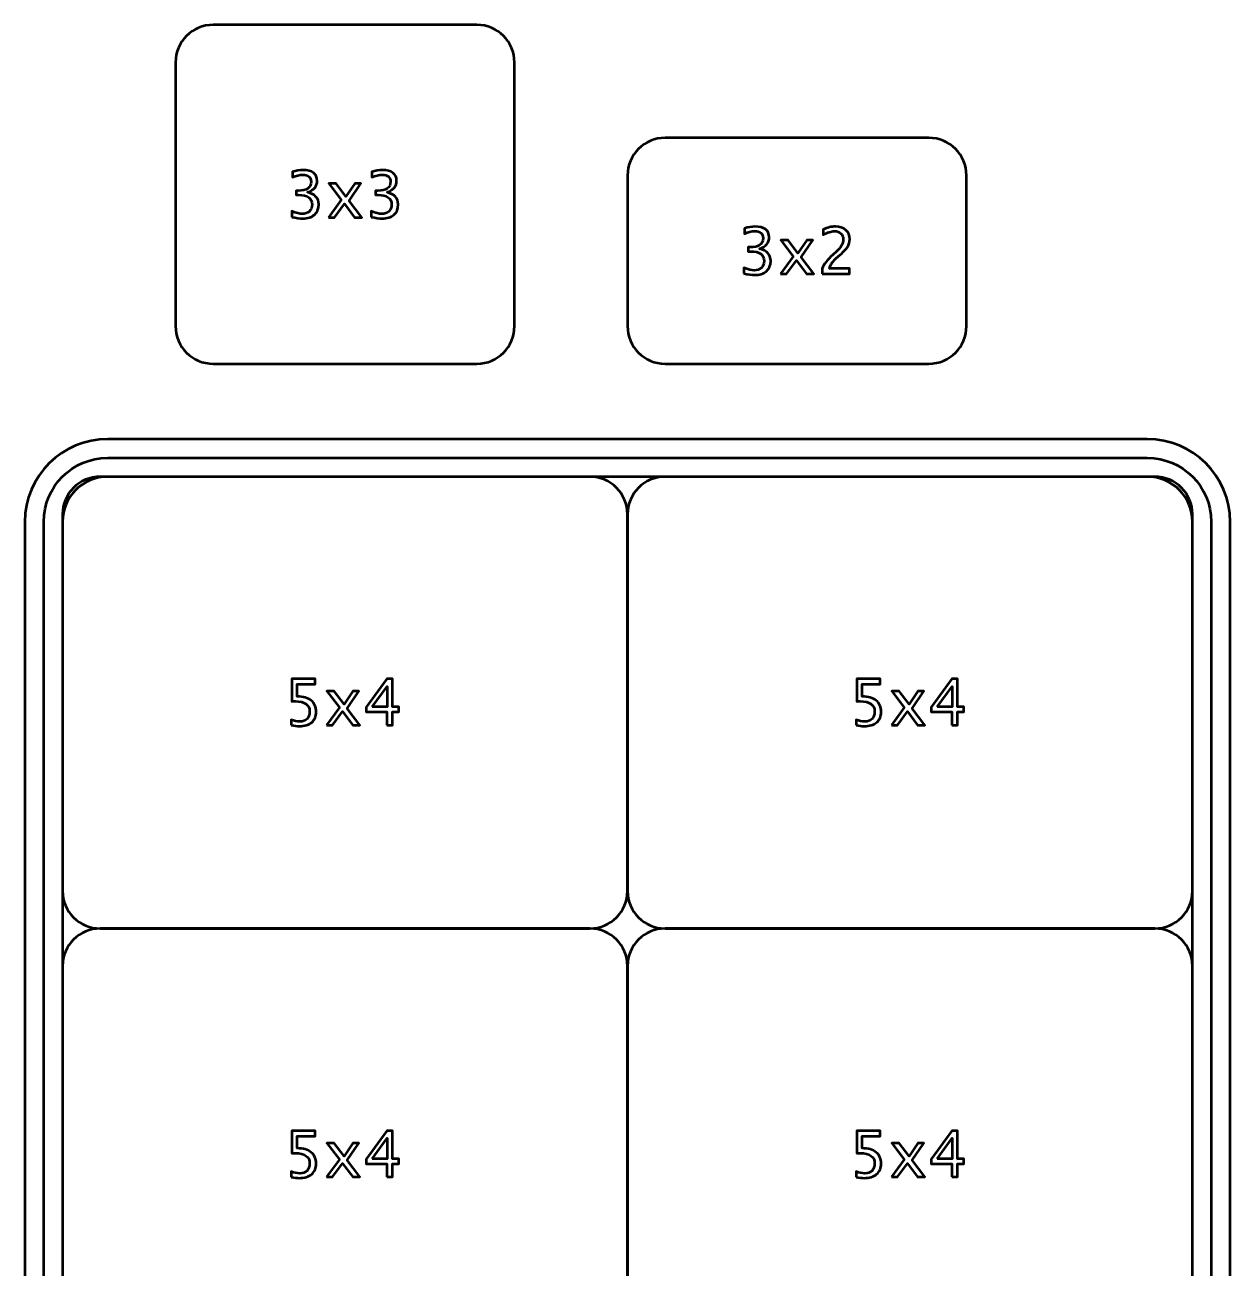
# Model space of a CAD drawing. Header units: centimetres. Extents: x -143 to 63, y -92 to 73.
# Drawn here: x -83 to -67, y -75.01 to -58.5 of the extents above; entities that cross this region are included whole.
import ezdxf

# ---------------------------------------------------------------- set-up
doc = ezdxf.new("R2010")
doc.units = ezdxf.units.CM
doc.header["$MEASUREMENT"] = 0
doc.layers.add('Layer 1', color=7, linetype='Continuous')

msp = doc.modelspace()

# ---------------------------------------------------------------- linework, layer by layer
at = {"layer": 'Layer 1', "color": 1, "lineweight": 53}
for points, knots in [([(-81, -62.5), (-81, -62.5), (-81, -59), (-81, -59), (-81, -59), (-81, -58.72386), (-80.77614, -58.5), (-80.5, -58.5), (-80.5, -58.5), (-80.5, -58.5), (-77, -58.5), (-77, -58.5), (-77, -58.5), (-76.72386, -58.5), (-76.5, -58.72386), (-76.5, -59), (-76.5, -59), (-76.5, -59), (-76.5, -62.5), (-76.5, -62.5), (-76.5, -62.5), (-76.5, -62.77614), (-76.72386, -63), (-77, -63), (-77, -63), (-77, -63), (-80.5, -63), (-80.5, -63), (-80.5, -63), (-80.77614, -63), (-81, -62.77614), (-81, -62.5)], [0, 0, 0, 0, 0.11111111, 0.11111111, 0.11111111, 0.11111111, 0.22222222, 0.22222222, 0.22222222, 0.22222222, 0.33333333, 0.33333333, 0.33333333, 0.33333333, 0.44444444, 0.44444444, 0.44444444, 0.44444444, 0.55555556, 0.55555556, 0.55555556, 0.55555556, 0.66666667, 0.66666667, 0.66666667, 0.66666667, 0.77777778, 0.77777778, 0.77777778, 0.77777778, 1, 1, 1, 1]), ([(-79.45556, -61.05184), (-79.45556, -61.05184), (-79.45556, -60.97564), (-79.45556, -60.97564), (-79.45556, -60.97564), (-79.39742, -60.99878), (-79.35184, -61.01035), (-79.3184, -61.01035), (-79.3184, -61.01035), (-79.27903, -61.01035), (-79.24728, -60.99906), (-79.22287, -60.97634), (-79.22287, -60.97634), (-79.19845, -60.95362), (-79.18632, -60.92399), (-79.18632, -60.88758), (-79.18632, -60.88758), (-79.18632, -60.80122), (-79.24643, -60.75804), (-79.36666, -60.75804), (-79.36666, -60.75804), (-79.36666, -60.75804), (-79.39883, -60.75804), (-79.39883, -60.75804), (-79.39883, -60.75804), (-79.39883, -60.75804), (-79.39883, -60.70343), (-79.39883, -60.70343), (-79.39883, -60.70343), (-79.39883, -60.70343), (-79.37033, -60.70301), (-79.37033, -60.70301), (-79.37033, -60.70301), (-79.2573, -60.70301), (-79.20071, -60.66322), (-79.20071, -60.58349), (-79.20071, -60.58349), (-79.20071, -60.52097), (-79.23825, -60.48965), (-79.31318, -60.48965), (-79.31318, -60.48965), (-79.35339, -60.48965), (-79.39799, -60.50122), (-79.44709, -60.52436), (-79.44709, -60.52436), (-79.44709, -60.52436), (-79.44709, -60.45324), (-79.44709, -60.45324), (-79.44709, -60.45324), (-79.39897, -60.43687), (-79.35255, -60.42869), (-79.30796, -60.42869), (-79.30796, -60.42869), (-79.24728, -60.42869), (-79.20057, -60.44082), (-79.16812, -60.46509), (-79.16812, -60.46509), (-79.13566, -60.48922), (-79.11943, -60.52436), (-79.11943, -60.57036), (-79.11943, -60.57036), (-79.11943, -60.64219), (-79.16191, -60.69341), (-79.247, -60.72389), (-79.247, -60.72389), (-79.14836, -60.74689), (-79.09911, -60.80094), (-79.09911, -60.88631), (-79.09911, -60.88631), (-79.09911, -60.94389), (-79.11816, -60.98918), (-79.15612, -61.02206), (-79.15612, -61.02206), (-79.19408, -61.05494), (-79.24629, -61.07131), (-79.31261, -61.07131), (-79.31261, -61.07131), (-79.35043, -61.07131), (-79.39799, -61.06482), (-79.45556, -61.05184)], [0, 0, 0, 0, 0.04761905, 0.04761905, 0.04761905, 0.04761905, 0.0952381, 0.0952381, 0.0952381, 0.0952381, 0.14285714, 0.14285714, 0.14285714, 0.14285714, 0.19047619, 0.19047619, 0.19047619, 0.19047619, 0.23809524, 0.23809524, 0.23809524, 0.23809524, 0.28571429, 0.28571429, 0.28571429, 0.28571429, 0.33333333, 0.33333333, 0.33333333, 0.33333333, 0.38095238, 0.38095238, 0.38095238, 0.38095238, 0.42857143, 0.42857143, 0.42857143, 0.42857143, 0.47619048, 0.47619048, 0.47619048, 0.47619048, 0.52380952, 0.52380952, 0.52380952, 0.52380952, 0.57142857, 0.57142857, 0.57142857, 0.57142857, 0.61904762, 0.61904762, 0.61904762, 0.61904762, 0.66666667, 0.66666667, 0.66666667, 0.66666667, 0.71428571, 0.71428571, 0.71428571, 0.71428571, 0.76190476, 0.76190476, 0.76190476, 0.76190476, 0.80952381, 0.80952381, 0.80952381, 0.80952381, 0.85714286, 0.85714286, 0.85714286, 0.85714286, 0.9047619, 0.9047619, 0.9047619, 0.9047619, 1, 1, 1, 1]), ([(-78.40089, -61.05184), (-78.40089, -61.05184), (-78.40089, -60.97564), (-78.40089, -60.97564), (-78.40089, -60.97564), (-78.34275, -60.99878), (-78.29717, -61.01035), (-78.26373, -61.01035), (-78.26373, -61.01035), (-78.22436, -61.01035), (-78.19261, -60.99906), (-78.1682, -60.97634), (-78.1682, -60.97634), (-78.14378, -60.95362), (-78.13165, -60.92399), (-78.13165, -60.88758), (-78.13165, -60.88758), (-78.13165, -60.80122), (-78.19176, -60.75804), (-78.31199, -60.75804), (-78.31199, -60.75804), (-78.31199, -60.75804), (-78.34416, -60.75804), (-78.34416, -60.75804), (-78.34416, -60.75804), (-78.34416, -60.75804), (-78.34416, -60.70343), (-78.34416, -60.70343), (-78.34416, -60.70343), (-78.34416, -60.70343), (-78.31566, -60.70301), (-78.31566, -60.70301), (-78.31566, -60.70301), (-78.20263, -60.70301), (-78.14604, -60.66322), (-78.14604, -60.58349), (-78.14604, -60.58349), (-78.14604, -60.52097), (-78.18358, -60.48965), (-78.25851, -60.48965), (-78.25851, -60.48965), (-78.29872, -60.48965), (-78.34332, -60.50122), (-78.39242, -60.52436), (-78.39242, -60.52436), (-78.39242, -60.52436), (-78.39242, -60.45324), (-78.39242, -60.45324), (-78.39242, -60.45324), (-78.3443, -60.43687), (-78.29788, -60.42869), (-78.25329, -60.42869), (-78.25329, -60.42869), (-78.19261, -60.42869), (-78.1459, -60.44082), (-78.11345, -60.46509), (-78.11345, -60.46509), (-78.08099, -60.48922), (-78.06476, -60.52436), (-78.06476, -60.57036), (-78.06476, -60.57036), (-78.06476, -60.64219), (-78.10724, -60.69341), (-78.19233, -60.72389), (-78.19233, -60.72389), (-78.09369, -60.74689), (-78.04444, -60.80094), (-78.04444, -60.88631), (-78.04444, -60.88631), (-78.04444, -60.94389), (-78.06349, -60.98918), (-78.10145, -61.02206), (-78.10145, -61.02206), (-78.13941, -61.05494), (-78.19162, -61.07131), (-78.25794, -61.07131), (-78.25794, -61.07131), (-78.29576, -61.07131), (-78.34332, -61.06482), (-78.40089, -61.05184)], [0, 0, 0, 0, 0.04761905, 0.04761905, 0.04761905, 0.04761905, 0.0952381, 0.0952381, 0.0952381, 0.0952381, 0.14285714, 0.14285714, 0.14285714, 0.14285714, 0.19047619, 0.19047619, 0.19047619, 0.19047619, 0.23809524, 0.23809524, 0.23809524, 0.23809524, 0.28571429, 0.28571429, 0.28571429, 0.28571429, 0.33333333, 0.33333333, 0.33333333, 0.33333333, 0.38095238, 0.38095238, 0.38095238, 0.38095238, 0.42857143, 0.42857143, 0.42857143, 0.42857143, 0.47619048, 0.47619048, 0.47619048, 0.47619048, 0.52380952, 0.52380952, 0.52380952, 0.52380952, 0.57142857, 0.57142857, 0.57142857, 0.57142857, 0.61904762, 0.61904762, 0.61904762, 0.61904762, 0.66666667, 0.66666667, 0.66666667, 0.66666667, 0.71428571, 0.71428571, 0.71428571, 0.71428571, 0.76190476, 0.76190476, 0.76190476, 0.76190476, 0.80952381, 0.80952381, 0.80952381, 0.80952381, 0.85714286, 0.85714286, 0.85714286, 0.85714286, 0.9047619, 0.9047619, 0.9047619, 0.9047619, 1, 1, 1, 1]), ([(-78.97013, -61.05607), (-78.97013, -61.05607), (-78.79925, -60.82451), (-78.79925, -60.82451), (-78.79925, -60.82451), (-78.79925, -60.82451), (-78.96505, -60.60733), (-78.96505, -60.60733), (-78.96505, -60.60733), (-78.96505, -60.60733), (-78.86811, -60.60733), (-78.86811, -60.60733), (-78.86811, -60.60733), (-78.86811, -60.60733), (-78.73716, -60.7802), (-78.73716, -60.7802), (-78.73716, -60.7802), (-78.73716, -60.7802), (-78.61862, -60.60733), (-78.61862, -60.60733), (-78.61862, -60.60733), (-78.61862, -60.60733), (-78.53918, -60.60733), (-78.53918, -60.60733), (-78.53918, -60.60733), (-78.53918, -60.60733), (-78.6944, -60.83495), (-78.6944, -60.83495), (-78.6944, -60.83495), (-78.6944, -60.83495), (-78.52563, -61.05607), (-78.52563, -61.05607), (-78.52563, -61.05607), (-78.52563, -61.05607), (-78.62258, -61.05607), (-78.62258, -61.05607), (-78.62258, -61.05607), (-78.62258, -61.05607), (-78.75776, -60.87827), (-78.75776, -60.87827), (-78.75776, -60.87827), (-78.75776, -60.87827), (-78.88857, -61.05607), (-78.88857, -61.05607), (-78.88857, -61.05607), (-78.88857, -61.05607), (-78.97013, -61.05607), (-78.97013, -61.05607)], [0, 0, 0, 0, 0.07692308, 0.07692308, 0.07692308, 0.07692308, 0.15384615, 0.15384615, 0.15384615, 0.15384615, 0.23076923, 0.23076923, 0.23076923, 0.23076923, 0.30769231, 0.30769231, 0.30769231, 0.30769231, 0.38461538, 0.38461538, 0.38461538, 0.38461538, 0.46153846, 0.46153846, 0.46153846, 0.46153846, 0.53846154, 0.53846154, 0.53846154, 0.53846154, 0.61538462, 0.61538462, 0.61538462, 0.61538462, 0.69230769, 0.69230769, 0.69230769, 0.69230769, 0.76923077, 0.76923077, 0.76923077, 0.76923077, 0.84615385, 0.84615385, 0.84615385, 0.84615385, 1, 1, 1, 1])]:
    msp.add_open_spline(points, degree=3, knots=knots, dxfattribs=at)
at = {"layer": 'Layer 1', "color": 30, "lineweight": 53}
for points, knots in [([(-71, -63), (-71, -63), (-74.5, -63), (-74.5, -63), (-74.5, -63), (-74.77614, -63), (-75, -62.77614), (-75, -62.5), (-75, -62.5), (-75, -62.5), (-75, -60.5), (-75, -60.5), (-75, -60.5), (-75, -60.22386), (-74.77614, -60), (-74.5, -60), (-74.5, -60), (-74.5, -60), (-71, -60), (-71, -60), (-71, -60), (-70.72386, -60), (-70.5, -60.22386), (-70.5, -60.5), (-70.5, -60.5), (-70.5, -60.5), (-70.5, -62.5), (-70.5, -62.5), (-70.5, -62.5), (-70.5, -62.77614), (-70.72386, -63), (-71, -63)], [0, 0, 0, 0, 0.11111111, 0.11111111, 0.11111111, 0.11111111, 0.22222222, 0.22222222, 0.22222222, 0.22222222, 0.33333333, 0.33333333, 0.33333333, 0.33333333, 0.44444444, 0.44444444, 0.44444444, 0.44444444, 0.55555556, 0.55555556, 0.55555556, 0.55555556, 0.66666667, 0.66666667, 0.66666667, 0.66666667, 0.77777778, 0.77777778, 0.77777778, 0.77777778, 1, 1, 1, 1]), ([(-73.45556, -61.80184), (-73.45556, -61.80184), (-73.45556, -61.72564), (-73.45556, -61.72564), (-73.45556, -61.72564), (-73.39742, -61.74878), (-73.35184, -61.76035), (-73.3184, -61.76035), (-73.3184, -61.76035), (-73.27903, -61.76035), (-73.24728, -61.74906), (-73.22287, -61.72634), (-73.22287, -61.72634), (-73.19845, -61.70362), (-73.18632, -61.67399), (-73.18632, -61.63758), (-73.18632, -61.63758), (-73.18632, -61.55122), (-73.24643, -61.50804), (-73.36666, -61.50804), (-73.36666, -61.50804), (-73.36666, -61.50804), (-73.39883, -61.50804), (-73.39883, -61.50804), (-73.39883, -61.50804), (-73.39883, -61.50804), (-73.39883, -61.45343), (-73.39883, -61.45343), (-73.39883, -61.45343), (-73.39883, -61.45343), (-73.37033, -61.45301), (-73.37033, -61.45301), (-73.37033, -61.45301), (-73.2573, -61.45301), (-73.20071, -61.41322), (-73.20071, -61.33349), (-73.20071, -61.33349), (-73.20071, -61.27097), (-73.23825, -61.23965), (-73.31318, -61.23965), (-73.31318, -61.23965), (-73.35339, -61.23965), (-73.39799, -61.25122), (-73.44709, -61.27436), (-73.44709, -61.27436), (-73.44709, -61.27436), (-73.44709, -61.20324), (-73.44709, -61.20324), (-73.44709, -61.20324), (-73.39897, -61.18687), (-73.35255, -61.17869), (-73.30796, -61.17869), (-73.30796, -61.17869), (-73.24728, -61.17869), (-73.20057, -61.19082), (-73.16812, -61.21509), (-73.16812, -61.21509), (-73.13566, -61.23922), (-73.11943, -61.27436), (-73.11943, -61.32036), (-73.11943, -61.32036), (-73.11943, -61.39219), (-73.16191, -61.44341), (-73.247, -61.47389), (-73.247, -61.47389), (-73.14836, -61.49689), (-73.09911, -61.55094), (-73.09911, -61.63631), (-73.09911, -61.63631), (-73.09911, -61.69389), (-73.11816, -61.73918), (-73.15612, -61.77206), (-73.15612, -61.77206), (-73.19408, -61.80494), (-73.24629, -61.82131), (-73.31261, -61.82131), (-73.31261, -61.82131), (-73.35043, -61.82131), (-73.39799, -61.81482), (-73.45556, -61.80184)], [0, 0, 0, 0, 0.04761905, 0.04761905, 0.04761905, 0.04761905, 0.0952381, 0.0952381, 0.0952381, 0.0952381, 0.14285714, 0.14285714, 0.14285714, 0.14285714, 0.19047619, 0.19047619, 0.19047619, 0.19047619, 0.23809524, 0.23809524, 0.23809524, 0.23809524, 0.28571429, 0.28571429, 0.28571429, 0.28571429, 0.33333333, 0.33333333, 0.33333333, 0.33333333, 0.38095238, 0.38095238, 0.38095238, 0.38095238, 0.42857143, 0.42857143, 0.42857143, 0.42857143, 0.47619048, 0.47619048, 0.47619048, 0.47619048, 0.52380952, 0.52380952, 0.52380952, 0.52380952, 0.57142857, 0.57142857, 0.57142857, 0.57142857, 0.61904762, 0.61904762, 0.61904762, 0.61904762, 0.66666667, 0.66666667, 0.66666667, 0.66666667, 0.71428571, 0.71428571, 0.71428571, 0.71428571, 0.76190476, 0.76190476, 0.76190476, 0.76190476, 0.80952381, 0.80952381, 0.80952381, 0.80952381, 0.85714286, 0.85714286, 0.85714286, 0.85714286, 0.9047619, 0.9047619, 0.9047619, 0.9047619, 1, 1, 1, 1]), ([(-72.41698, -61.80607), (-72.41698, -61.80607), (-72.41698, -61.73495), (-72.41698, -61.73495), (-72.41698, -61.73495), (-72.39327, -61.67949), (-72.34543, -61.61896), (-72.27332, -61.55362), (-72.27332, -61.55362), (-72.27332, -61.55362), (-72.22676, -61.51185), (-72.22676, -61.51185), (-72.22676, -61.51185), (-72.16679, -61.45738), (-72.13673, -61.40348), (-72.13673, -61.34986), (-72.13673, -61.34986), (-72.13673, -61.31557), (-72.14703, -61.28875), (-72.16749, -61.26914), (-72.16749, -61.26914), (-72.18795, -61.24953), (-72.21632, -61.23965), (-72.2523, -61.23965), (-72.2523, -61.23965), (-72.29435, -61.23965), (-72.34416, -61.25573), (-72.40174, -61.28791), (-72.40174, -61.28791), (-72.40174, -61.28791), (-72.40174, -61.21679), (-72.40174, -61.21679), (-72.40174, -61.21679), (-72.34741, -61.19139), (-72.29336, -61.17869), (-72.23946, -61.17869), (-72.23946, -61.17869), (-72.18217, -61.17869), (-72.13616, -61.19407), (-72.10145, -61.22497), (-72.10145, -61.22497), (-72.06688, -61.25588), (-72.04952, -61.2968), (-72.04952, -61.34788), (-72.04952, -61.34788), (-72.04952, -61.38457), (-72.05827, -61.41717), (-72.07577, -61.44553), (-72.07577, -61.44553), (-72.09341, -61.47403), (-72.126, -61.50847), (-72.17384, -61.54911), (-72.17384, -61.54911), (-72.17384, -61.54911), (-72.20531, -61.57592), (-72.20531, -61.57592), (-72.20531, -61.57592), (-72.27078, -61.63137), (-72.3086, -61.68443), (-72.31876, -61.73495), (-72.31876, -61.73495), (-72.31876, -61.73495), (-72.05206, -61.73495), (-72.05206, -61.73495), (-72.05206, -61.73495), (-72.05206, -61.73495), (-72.05206, -61.80607), (-72.05206, -61.80607), (-72.05206, -61.80607), (-72.05206, -61.80607), (-72.41698, -61.80607), (-72.41698, -61.80607)], [0, 0, 0, 0, 0.05263158, 0.05263158, 0.05263158, 0.05263158, 0.10526316, 0.10526316, 0.10526316, 0.10526316, 0.15789474, 0.15789474, 0.15789474, 0.15789474, 0.21052632, 0.21052632, 0.21052632, 0.21052632, 0.26315789, 0.26315789, 0.26315789, 0.26315789, 0.31578947, 0.31578947, 0.31578947, 0.31578947, 0.36842105, 0.36842105, 0.36842105, 0.36842105, 0.42105263, 0.42105263, 0.42105263, 0.42105263, 0.47368421, 0.47368421, 0.47368421, 0.47368421, 0.52631579, 0.52631579, 0.52631579, 0.52631579, 0.57894737, 0.57894737, 0.57894737, 0.57894737, 0.63157895, 0.63157895, 0.63157895, 0.63157895, 0.68421053, 0.68421053, 0.68421053, 0.68421053, 0.73684211, 0.73684211, 0.73684211, 0.73684211, 0.78947368, 0.78947368, 0.78947368, 0.78947368, 0.84210526, 0.84210526, 0.84210526, 0.84210526, 0.89473684, 0.89473684, 0.89473684, 0.89473684, 1, 1, 1, 1]), ([(-72.97013, -61.80607), (-72.97013, -61.80607), (-72.79925, -61.57451), (-72.79925, -61.57451), (-72.79925, -61.57451), (-72.79925, -61.57451), (-72.96505, -61.35733), (-72.96505, -61.35733), (-72.96505, -61.35733), (-72.96505, -61.35733), (-72.86811, -61.35733), (-72.86811, -61.35733), (-72.86811, -61.35733), (-72.86811, -61.35733), (-72.73716, -61.5302), (-72.73716, -61.5302), (-72.73716, -61.5302), (-72.73716, -61.5302), (-72.61862, -61.35733), (-72.61862, -61.35733), (-72.61862, -61.35733), (-72.61862, -61.35733), (-72.53918, -61.35733), (-72.53918, -61.35733), (-72.53918, -61.35733), (-72.53918, -61.35733), (-72.6944, -61.58495), (-72.6944, -61.58495), (-72.6944, -61.58495), (-72.6944, -61.58495), (-72.52563, -61.80607), (-72.52563, -61.80607), (-72.52563, -61.80607), (-72.52563, -61.80607), (-72.62258, -61.80607), (-72.62258, -61.80607), (-72.62258, -61.80607), (-72.62258, -61.80607), (-72.75776, -61.62827), (-72.75776, -61.62827), (-72.75776, -61.62827), (-72.75776, -61.62827), (-72.88857, -61.80607), (-72.88857, -61.80607), (-72.88857, -61.80607), (-72.88857, -61.80607), (-72.97013, -61.80607), (-72.97013, -61.80607)], [0, 0, 0, 0, 0.07692308, 0.07692308, 0.07692308, 0.07692308, 0.15384615, 0.15384615, 0.15384615, 0.15384615, 0.23076923, 0.23076923, 0.23076923, 0.23076923, 0.30769231, 0.30769231, 0.30769231, 0.30769231, 0.38461538, 0.38461538, 0.38461538, 0.38461538, 0.46153846, 0.46153846, 0.46153846, 0.46153846, 0.53846154, 0.53846154, 0.53846154, 0.53846154, 0.61538462, 0.61538462, 0.61538462, 0.61538462, 0.69230769, 0.69230769, 0.69230769, 0.69230769, 0.76923077, 0.76923077, 0.76923077, 0.76923077, 0.84615385, 0.84615385, 0.84615385, 0.84615385, 1, 1, 1, 1]), ([(-83, -84.9), (-83, -84.9), (-83, -65.1), (-83, -65.1), (-83, -65.1), (-83, -64.49249), (-82.50751, -64), (-81.9, -64), (-81.9, -64), (-81.9, -64), (-68.1, -64), (-68.1, -64), (-68.1, -64), (-67.49249, -64), (-67, -64.49249), (-67, -65.1), (-67, -65.1), (-67, -65.1), (-67, -84.9), (-67, -84.9), (-67, -84.9), (-67, -85.50751), (-67.49249, -86), (-68.1, -86), (-68.1, -86), (-68.1, -86), (-81.9, -86), (-81.9, -86), (-81.9, -86), (-82.50751, -86), (-83, -85.50751), (-83, -84.9)], [0, 0, 0, 0, 0.11111111, 0.11111111, 0.11111111, 0.11111111, 0.22222222, 0.22222222, 0.22222222, 0.22222222, 0.33333333, 0.33333333, 0.33333333, 0.33333333, 0.44444444, 0.44444444, 0.44444444, 0.44444444, 0.55555556, 0.55555556, 0.55555556, 0.55555556, 0.66666667, 0.66666667, 0.66666667, 0.66666667, 0.77777778, 0.77777778, 0.77777778, 0.77777778, 1, 1, 1, 1]), ([(-82.75, -65.1), (-82.75, -65.1), (-82.75, -84.9), (-82.75, -84.9), (-82.75, -84.9), (-82.75, -85.36944), (-82.36944, -85.75), (-81.9, -85.75), (-81.9, -85.75), (-81.9, -85.75), (-68.1, -85.75), (-68.1, -85.75), (-68.1, -85.75), (-67.63056, -85.75), (-67.25, -85.36944), (-67.25, -84.9), (-67.25, -84.9), (-67.25, -84.9), (-67.25, -65.1), (-67.25, -65.1), (-67.25, -65.1), (-67.25, -64.63056), (-67.63056, -64.25), (-68.1, -64.25), (-68.1, -64.25), (-68.1, -64.25), (-81.9, -64.25), (-81.9, -64.25), (-81.9, -64.25), (-82.36944, -64.25), (-82.75, -64.63056), (-82.75, -65.1)], [0, 0, 0, 0, 0.11111111, 0.11111111, 0.11111111, 0.11111111, 0.22222222, 0.22222222, 0.22222222, 0.22222222, 0.33333333, 0.33333333, 0.33333333, 0.33333333, 0.44444444, 0.44444444, 0.44444444, 0.44444444, 0.55555556, 0.55555556, 0.55555556, 0.55555556, 0.66666667, 0.66666667, 0.66666667, 0.66666667, 0.77777778, 0.77777778, 0.77777778, 0.77777778, 1, 1, 1, 1]), ([(-82.5, -84.9), (-82.5, -84.9), (-82.5, -65.1), (-82.5, -65.1), (-82.5, -65.1), (-82.5, -64.76863), (-82.23137, -64.5), (-81.9, -64.5), (-81.9, -64.5), (-81.9, -64.5), (-68.1, -64.5), (-68.1, -64.5), (-68.1, -64.5), (-67.76863, -64.5), (-67.5, -64.76863), (-67.5, -65.1), (-67.5, -65.1), (-67.5, -65.1), (-67.5, -84.9), (-67.5, -84.9), (-67.5, -84.9), (-67.5, -85.23137), (-67.76863, -85.5), (-68.1, -85.5), (-68.1, -85.5), (-68.1, -85.5), (-81.9, -85.5), (-81.9, -85.5), (-81.9, -85.5), (-82.23137, -85.5), (-82.5, -85.23137), (-82.5, -84.9)], [0, 0, 0, 0, 0.11111111, 0.11111111, 0.11111111, 0.11111111, 0.22222222, 0.22222222, 0.22222222, 0.22222222, 0.33333333, 0.33333333, 0.33333333, 0.33333333, 0.44444444, 0.44444444, 0.44444444, 0.44444444, 0.55555556, 0.55555556, 0.55555556, 0.55555556, 0.66666667, 0.66666667, 0.66666667, 0.66666667, 0.77777778, 0.77777778, 0.77777778, 0.77777778, 1, 1, 1, 1])]:
    msp.add_open_spline(points, degree=3, knots=knots, dxfattribs=at)
at = {"layer": 'Layer 1', "color": 231, "lineweight": 53}
for points, knots in [([(-82.5, -70), (-82.5, -70), (-82.5, -65), (-82.5, -65), (-82.5, -65), (-82.5, -64.72386), (-82.27614, -64.5), (-82, -64.5), (-82, -64.5), (-82, -64.5), (-75.5, -64.5), (-75.5, -64.5), (-75.5, -64.5), (-75.22386, -64.5), (-75, -64.72386), (-75, -65), (-75, -65), (-75, -65), (-75, -70), (-75, -70), (-75, -70), (-75, -70.27614), (-75.22386, -70.5), (-75.5, -70.5), (-75.5, -70.5), (-75.5, -70.5), (-82, -70.5), (-82, -70.5), (-82, -70.5), (-82.27614, -70.5), (-82.5, -70.27614), (-82.5, -70)], [0, 0, 0, 0, 0.11111111, 0.11111111, 0.11111111, 0.11111111, 0.22222222, 0.22222222, 0.22222222, 0.22222222, 0.33333333, 0.33333333, 0.33333333, 0.33333333, 0.44444444, 0.44444444, 0.44444444, 0.44444444, 0.55555556, 0.55555556, 0.55555556, 0.55555556, 0.66666667, 0.66666667, 0.66666667, 0.66666667, 0.77777778, 0.77777778, 0.77777778, 0.77777778, 1, 1, 1, 1]), ([(-75, -70), (-75, -70), (-75, -65), (-75, -65), (-75, -65), (-75, -64.72386), (-74.77614, -64.5), (-74.5, -64.5), (-74.5, -64.5), (-74.5, -64.5), (-68, -64.5), (-68, -64.5), (-68, -64.5), (-67.72386, -64.5), (-67.5, -64.72386), (-67.5, -65), (-67.5, -65), (-67.5, -65), (-67.5, -70), (-67.5, -70), (-67.5, -70), (-67.5, -70.27614), (-67.72386, -70.5), (-68, -70.5), (-68, -70.5), (-68, -70.5), (-74.5, -70.5), (-74.5, -70.5), (-74.5, -70.5), (-74.77614, -70.5), (-75, -70.27614), (-75, -70)], [0, 0, 0, 0, 0.11111111, 0.11111111, 0.11111111, 0.11111111, 0.22222222, 0.22222222, 0.22222222, 0.22222222, 0.33333333, 0.33333333, 0.33333333, 0.33333333, 0.44444444, 0.44444444, 0.44444444, 0.44444444, 0.55555556, 0.55555556, 0.55555556, 0.55555556, 0.66666667, 0.66666667, 0.66666667, 0.66666667, 0.77777778, 0.77777778, 0.77777778, 0.77777778, 1, 1, 1, 1]), ([(-79.46445, -67.80099), (-79.46445, -67.80099), (-79.46445, -67.72818), (-79.46445, -67.72818), (-79.46445, -67.72818), (-79.42395, -67.74455), (-79.38556, -67.75273), (-79.34888, -67.75273), (-79.34888, -67.75273), (-79.3088, -67.75273), (-79.27719, -67.74088), (-79.25419, -67.71717), (-79.25419, -67.71717), (-79.23119, -67.69346), (-79.21976, -67.66087), (-79.21976, -67.61938), (-79.21976, -67.61938), (-79.21976, -67.57479), (-79.23599, -67.54064), (-79.26844, -67.51707), (-79.26844, -67.51707), (-79.3009, -67.49351), (-79.34789, -67.4818), (-79.40927, -67.4818), (-79.40927, -67.4818), (-79.42352, -67.4818), (-79.43862, -67.48278), (-79.45429, -67.48476), (-79.45429, -67.48476), (-79.45429, -67.48476), (-79.45429, -67.18631), (-79.45429, -67.18631), (-79.45429, -67.18631), (-79.45429, -67.18631), (-79.1444, -67.18631), (-79.1444, -67.18631), (-79.1444, -67.18631), (-79.1444, -67.18631), (-79.1444, -67.25743), (-79.1444, -67.25743), (-79.1444, -67.25743), (-79.1444, -67.25743), (-79.38317, -67.25743), (-79.38317, -67.25743), (-79.38317, -67.25743), (-79.38317, -67.25743), (-79.38317, -67.41914), (-79.38317, -67.41914), (-79.38317, -67.41914), (-79.30443, -67.41914), (-79.24304, -67.4372), (-79.19887, -67.47333), (-79.19887, -67.47333), (-79.15471, -67.50931), (-79.13255, -67.55927), (-79.13255, -67.62319), (-79.13255, -67.62319), (-79.13255, -67.68274), (-79.15259, -67.72931), (-79.19267, -67.76303), (-79.19267, -67.76303), (-79.23274, -67.79676), (-79.28806, -67.81369), (-79.35861, -67.81369), (-79.35861, -67.81369), (-79.39008, -67.81369), (-79.42536, -67.80946), (-79.46445, -67.80099)], [0, 0, 0, 0, 0.05555556, 0.05555556, 0.05555556, 0.05555556, 0.11111111, 0.11111111, 0.11111111, 0.11111111, 0.16666667, 0.16666667, 0.16666667, 0.16666667, 0.22222222, 0.22222222, 0.22222222, 0.22222222, 0.27777778, 0.27777778, 0.27777778, 0.27777778, 0.33333333, 0.33333333, 0.33333333, 0.33333333, 0.38888889, 0.38888889, 0.38888889, 0.38888889, 0.44444444, 0.44444444, 0.44444444, 0.44444444, 0.5, 0.5, 0.5, 0.5, 0.55555556, 0.55555556, 0.55555556, 0.55555556, 0.61111111, 0.61111111, 0.61111111, 0.61111111, 0.66666667, 0.66666667, 0.66666667, 0.66666667, 0.72222222, 0.72222222, 0.72222222, 0.72222222, 0.77777778, 0.77777778, 0.77777778, 0.77777778, 0.83333333, 0.83333333, 0.83333333, 0.83333333, 0.88888889, 0.88888889, 0.88888889, 0.88888889, 1, 1, 1, 1]), ([(-78.19388, -67.79845), (-78.19388, -67.79845), (-78.19388, -67.62488), (-78.19388, -67.62488), (-78.19388, -67.62488), (-78.19388, -67.62488), (-78.46989, -67.62488), (-78.46989, -67.62488), (-78.46989, -67.62488), (-78.46989, -67.62488), (-78.46989, -67.56308), (-78.46989, -67.56308), (-78.46989, -67.56308), (-78.46989, -67.56308), (-78.19388, -67.18631), (-78.19388, -67.18631), (-78.19388, -67.18631), (-78.19388, -67.18631), (-78.11768, -67.18631), (-78.11768, -67.18631), (-78.11768, -67.18631), (-78.11768, -67.18631), (-78.11768, -67.558), (-78.11768, -67.558), (-78.11768, -67.558), (-78.11768, -67.558), (-78.03555, -67.558), (-78.03555, -67.558), (-78.03555, -67.558), (-78.03555, -67.558), (-78.03555, -67.62488), (-78.03555, -67.62488), (-78.03555, -67.62488), (-78.03555, -67.62488), (-78.11768, -67.62488), (-78.11768, -67.62488), (-78.11768, -67.62488), (-78.11768, -67.62488), (-78.11768, -67.79845), (-78.11768, -67.79845), (-78.11768, -67.79845), (-78.11768, -67.79845), (-78.19388, -67.79845), (-78.19388, -67.79845)], [0, 0, 0, 0, 0.08333333, 0.08333333, 0.08333333, 0.08333333, 0.16666667, 0.16666667, 0.16666667, 0.16666667, 0.25, 0.25, 0.25, 0.25, 0.33333333, 0.33333333, 0.33333333, 0.33333333, 0.41666667, 0.41666667, 0.41666667, 0.41666667, 0.5, 0.5, 0.5, 0.5, 0.58333333, 0.58333333, 0.58333333, 0.58333333, 0.66666667, 0.66666667, 0.66666667, 0.66666667, 0.75, 0.75, 0.75, 0.75, 0.83333333, 0.83333333, 0.83333333, 0.83333333, 1, 1, 1, 1]), ([(-71.96445, -67.80099), (-71.96445, -67.80099), (-71.96445, -67.72818), (-71.96445, -67.72818), (-71.96445, -67.72818), (-71.92395, -67.74455), (-71.88556, -67.75273), (-71.84888, -67.75273), (-71.84888, -67.75273), (-71.8088, -67.75273), (-71.77719, -67.74088), (-71.75419, -67.71717), (-71.75419, -67.71717), (-71.73119, -67.69346), (-71.71976, -67.66087), (-71.71976, -67.61938), (-71.71976, -67.61938), (-71.71976, -67.57479), (-71.73599, -67.54064), (-71.76844, -67.51707), (-71.76844, -67.51707), (-71.8009, -67.49351), (-71.84789, -67.4818), (-71.90927, -67.4818), (-71.90927, -67.4818), (-71.92352, -67.4818), (-71.93862, -67.48278), (-71.95429, -67.48476), (-71.95429, -67.48476), (-71.95429, -67.48476), (-71.95429, -67.18631), (-71.95429, -67.18631), (-71.95429, -67.18631), (-71.95429, -67.18631), (-71.6444, -67.18631), (-71.6444, -67.18631), (-71.6444, -67.18631), (-71.6444, -67.18631), (-71.6444, -67.25743), (-71.6444, -67.25743), (-71.6444, -67.25743), (-71.6444, -67.25743), (-71.88317, -67.25743), (-71.88317, -67.25743), (-71.88317, -67.25743), (-71.88317, -67.25743), (-71.88317, -67.41914), (-71.88317, -67.41914), (-71.88317, -67.41914), (-71.80443, -67.41914), (-71.74304, -67.4372), (-71.69887, -67.47333), (-71.69887, -67.47333), (-71.65471, -67.50931), (-71.63255, -67.55927), (-71.63255, -67.62319), (-71.63255, -67.62319), (-71.63255, -67.68274), (-71.65259, -67.72931), (-71.69267, -67.76303), (-71.69267, -67.76303), (-71.73274, -67.79676), (-71.78806, -67.81369), (-71.85861, -67.81369), (-71.85861, -67.81369), (-71.89008, -67.81369), (-71.92536, -67.80946), (-71.96445, -67.80099)], [0, 0, 0, 0, 0.05555556, 0.05555556, 0.05555556, 0.05555556, 0.11111111, 0.11111111, 0.11111111, 0.11111111, 0.16666667, 0.16666667, 0.16666667, 0.16666667, 0.22222222, 0.22222222, 0.22222222, 0.22222222, 0.27777778, 0.27777778, 0.27777778, 0.27777778, 0.33333333, 0.33333333, 0.33333333, 0.33333333, 0.38888889, 0.38888889, 0.38888889, 0.38888889, 0.44444444, 0.44444444, 0.44444444, 0.44444444, 0.5, 0.5, 0.5, 0.5, 0.55555556, 0.55555556, 0.55555556, 0.55555556, 0.61111111, 0.61111111, 0.61111111, 0.61111111, 0.66666667, 0.66666667, 0.66666667, 0.66666667, 0.72222222, 0.72222222, 0.72222222, 0.72222222, 0.77777778, 0.77777778, 0.77777778, 0.77777778, 0.83333333, 0.83333333, 0.83333333, 0.83333333, 0.88888889, 0.88888889, 0.88888889, 0.88888889, 1, 1, 1, 1]), ([(-70.69388, -67.79845), (-70.69388, -67.79845), (-70.69388, -67.62488), (-70.69388, -67.62488), (-70.69388, -67.62488), (-70.69388, -67.62488), (-70.96989, -67.62488), (-70.96989, -67.62488), (-70.96989, -67.62488), (-70.96989, -67.62488), (-70.96989, -67.56308), (-70.96989, -67.56308), (-70.96989, -67.56308), (-70.96989, -67.56308), (-70.69388, -67.18631), (-70.69388, -67.18631), (-70.69388, -67.18631), (-70.69388, -67.18631), (-70.61768, -67.18631), (-70.61768, -67.18631), (-70.61768, -67.18631), (-70.61768, -67.18631), (-70.61768, -67.558), (-70.61768, -67.558), (-70.61768, -67.558), (-70.61768, -67.558), (-70.53555, -67.558), (-70.53555, -67.558), (-70.53555, -67.558), (-70.53555, -67.558), (-70.53555, -67.62488), (-70.53555, -67.62488), (-70.53555, -67.62488), (-70.53555, -67.62488), (-70.61768, -67.62488), (-70.61768, -67.62488), (-70.61768, -67.62488), (-70.61768, -67.62488), (-70.61768, -67.79845), (-70.61768, -67.79845), (-70.61768, -67.79845), (-70.61768, -67.79845), (-70.69388, -67.79845), (-70.69388, -67.79845)], [0, 0, 0, 0, 0.08333333, 0.08333333, 0.08333333, 0.08333333, 0.16666667, 0.16666667, 0.16666667, 0.16666667, 0.25, 0.25, 0.25, 0.25, 0.33333333, 0.33333333, 0.33333333, 0.33333333, 0.41666667, 0.41666667, 0.41666667, 0.41666667, 0.5, 0.5, 0.5, 0.5, 0.58333333, 0.58333333, 0.58333333, 0.58333333, 0.66666667, 0.66666667, 0.66666667, 0.66666667, 0.75, 0.75, 0.75, 0.75, 0.83333333, 0.83333333, 0.83333333, 0.83333333, 1, 1, 1, 1]), ([(-78.99595, -67.79845), (-78.99595, -67.79845), (-78.82507, -67.56689), (-78.82507, -67.56689), (-78.82507, -67.56689), (-78.82507, -67.56689), (-78.99087, -67.34971), (-78.99087, -67.34971), (-78.99087, -67.34971), (-78.99087, -67.34971), (-78.89393, -67.34971), (-78.89393, -67.34971), (-78.89393, -67.34971), (-78.89393, -67.34971), (-78.76298, -67.52258), (-78.76298, -67.52258), (-78.76298, -67.52258), (-78.76298, -67.52258), (-78.64444, -67.34971), (-78.64444, -67.34971), (-78.64444, -67.34971), (-78.64444, -67.34971), (-78.565, -67.34971), (-78.565, -67.34971), (-78.565, -67.34971), (-78.565, -67.34971), (-78.72022, -67.57733), (-78.72022, -67.57733), (-78.72022, -67.57733), (-78.72022, -67.57733), (-78.55145, -67.79845), (-78.55145, -67.79845), (-78.55145, -67.79845), (-78.55145, -67.79845), (-78.6484, -67.79845), (-78.6484, -67.79845), (-78.6484, -67.79845), (-78.6484, -67.79845), (-78.78358, -67.62065), (-78.78358, -67.62065), (-78.78358, -67.62065), (-78.78358, -67.62065), (-78.91439, -67.79845), (-78.91439, -67.79845), (-78.91439, -67.79845), (-78.91439, -67.79845), (-78.99595, -67.79845), (-78.99595, -67.79845)], [0, 0, 0, 0, 0.07692308, 0.07692308, 0.07692308, 0.07692308, 0.15384615, 0.15384615, 0.15384615, 0.15384615, 0.23076923, 0.23076923, 0.23076923, 0.23076923, 0.30769231, 0.30769231, 0.30769231, 0.30769231, 0.38461538, 0.38461538, 0.38461538, 0.38461538, 0.46153846, 0.46153846, 0.46153846, 0.46153846, 0.53846154, 0.53846154, 0.53846154, 0.53846154, 0.61538462, 0.61538462, 0.61538462, 0.61538462, 0.69230769, 0.69230769, 0.69230769, 0.69230769, 0.76923077, 0.76923077, 0.76923077, 0.76923077, 0.84615385, 0.84615385, 0.84615385, 0.84615385, 1, 1, 1, 1]), ([(-78.3896, -67.558), (-78.3896, -67.558), (-78.1888, -67.558), (-78.1888, -67.558), (-78.1888, -67.558), (-78.1888, -67.558), (-78.1888, -67.28678), (-78.1888, -67.28678), (-78.1888, -67.28678), (-78.1888, -67.28678), (-78.3896, -67.558), (-78.3896, -67.558)], [0, 0, 0, 0, 0.25, 0.25, 0.25, 0.25, 0.5, 0.5, 0.5, 0.5, 1, 1, 1, 1]), ([(-71.49595, -67.79845), (-71.49595, -67.79845), (-71.32507, -67.56689), (-71.32507, -67.56689), (-71.32507, -67.56689), (-71.32507, -67.56689), (-71.49087, -67.34971), (-71.49087, -67.34971), (-71.49087, -67.34971), (-71.49087, -67.34971), (-71.39393, -67.34971), (-71.39393, -67.34971), (-71.39393, -67.34971), (-71.39393, -67.34971), (-71.26298, -67.52258), (-71.26298, -67.52258), (-71.26298, -67.52258), (-71.26298, -67.52258), (-71.14444, -67.34971), (-71.14444, -67.34971), (-71.14444, -67.34971), (-71.14444, -67.34971), (-71.065, -67.34971), (-71.065, -67.34971), (-71.065, -67.34971), (-71.065, -67.34971), (-71.22022, -67.57733), (-71.22022, -67.57733), (-71.22022, -67.57733), (-71.22022, -67.57733), (-71.05145, -67.79845), (-71.05145, -67.79845), (-71.05145, -67.79845), (-71.05145, -67.79845), (-71.1484, -67.79845), (-71.1484, -67.79845), (-71.1484, -67.79845), (-71.1484, -67.79845), (-71.28358, -67.62065), (-71.28358, -67.62065), (-71.28358, -67.62065), (-71.28358, -67.62065), (-71.41439, -67.79845), (-71.41439, -67.79845), (-71.41439, -67.79845), (-71.41439, -67.79845), (-71.49595, -67.79845), (-71.49595, -67.79845)], [0, 0, 0, 0, 0.07692308, 0.07692308, 0.07692308, 0.07692308, 0.15384615, 0.15384615, 0.15384615, 0.15384615, 0.23076923, 0.23076923, 0.23076923, 0.23076923, 0.30769231, 0.30769231, 0.30769231, 0.30769231, 0.38461538, 0.38461538, 0.38461538, 0.38461538, 0.46153846, 0.46153846, 0.46153846, 0.46153846, 0.53846154, 0.53846154, 0.53846154, 0.53846154, 0.61538462, 0.61538462, 0.61538462, 0.61538462, 0.69230769, 0.69230769, 0.69230769, 0.69230769, 0.76923077, 0.76923077, 0.76923077, 0.76923077, 0.84615385, 0.84615385, 0.84615385, 0.84615385, 1, 1, 1, 1]), ([(-70.8896, -67.558), (-70.8896, -67.558), (-70.6888, -67.558), (-70.6888, -67.558), (-70.6888, -67.558), (-70.6888, -67.558), (-70.6888, -67.28678), (-70.6888, -67.28678), (-70.6888, -67.28678), (-70.6888, -67.28678), (-70.8896, -67.558), (-70.8896, -67.558)], [0, 0, 0, 0, 0.25, 0.25, 0.25, 0.25, 0.5, 0.5, 0.5, 0.5, 1, 1, 1, 1]), ([(-82.5, -76), (-82.5, -76), (-82.5, -71), (-82.5, -71), (-82.5, -71), (-82.5, -70.72386), (-82.27614, -70.5), (-82, -70.5), (-82, -70.5), (-82, -70.5), (-75.5, -70.5), (-75.5, -70.5), (-75.5, -70.5), (-75.22386, -70.5), (-75, -70.72386), (-75, -71), (-75, -71), (-75, -71), (-75, -76), (-75, -76), (-75, -76), (-75, -76.27614), (-75.22386, -76.5), (-75.5, -76.5), (-75.5, -76.5), (-75.5, -76.5), (-82, -76.5), (-82, -76.5), (-82, -76.5), (-82.27614, -76.5), (-82.5, -76.27614), (-82.5, -76)], [0, 0, 0, 0, 0.11111111, 0.11111111, 0.11111111, 0.11111111, 0.22222222, 0.22222222, 0.22222222, 0.22222222, 0.33333333, 0.33333333, 0.33333333, 0.33333333, 0.44444444, 0.44444444, 0.44444444, 0.44444444, 0.55555556, 0.55555556, 0.55555556, 0.55555556, 0.66666667, 0.66666667, 0.66666667, 0.66666667, 0.77777778, 0.77777778, 0.77777778, 0.77777778, 1, 1, 1, 1]), ([(-75, -76), (-75, -76), (-75, -71), (-75, -71), (-75, -71), (-75, -70.72386), (-74.77614, -70.5), (-74.5, -70.5), (-74.5, -70.5), (-74.5, -70.5), (-68, -70.5), (-68, -70.5), (-68, -70.5), (-67.72386, -70.5), (-67.5, -70.72386), (-67.5, -71), (-67.5, -71), (-67.5, -71), (-67.5, -76), (-67.5, -76), (-67.5, -76), (-67.5, -76.27614), (-67.72386, -76.5), (-68, -76.5), (-68, -76.5), (-68, -76.5), (-74.5, -76.5), (-74.5, -76.5), (-74.5, -76.5), (-74.77614, -76.5), (-75, -76.27614), (-75, -76)], [0, 0, 0, 0, 0.11111111, 0.11111111, 0.11111111, 0.11111111, 0.22222222, 0.22222222, 0.22222222, 0.22222222, 0.33333333, 0.33333333, 0.33333333, 0.33333333, 0.44444444, 0.44444444, 0.44444444, 0.44444444, 0.55555556, 0.55555556, 0.55555556, 0.55555556, 0.66666667, 0.66666667, 0.66666667, 0.66666667, 0.77777778, 0.77777778, 0.77777778, 0.77777778, 1, 1, 1, 1]), ([(-79.46445, -73.80099), (-79.46445, -73.80099), (-79.46445, -73.72818), (-79.46445, -73.72818), (-79.46445, -73.72818), (-79.42395, -73.74455), (-79.38556, -73.75273), (-79.34888, -73.75273), (-79.34888, -73.75273), (-79.3088, -73.75273), (-79.27719, -73.74088), (-79.25419, -73.71717), (-79.25419, -73.71717), (-79.23119, -73.69346), (-79.21976, -73.66087), (-79.21976, -73.61938), (-79.21976, -73.61938), (-79.21976, -73.57479), (-79.23599, -73.54064), (-79.26844, -73.51707), (-79.26844, -73.51707), (-79.3009, -73.49351), (-79.34789, -73.4818), (-79.40927, -73.4818), (-79.40927, -73.4818), (-79.42352, -73.4818), (-79.43862, -73.48278), (-79.45429, -73.48476), (-79.45429, -73.48476), (-79.45429, -73.48476), (-79.45429, -73.18631), (-79.45429, -73.18631), (-79.45429, -73.18631), (-79.45429, -73.18631), (-79.1444, -73.18631), (-79.1444, -73.18631), (-79.1444, -73.18631), (-79.1444, -73.18631), (-79.1444, -73.25743), (-79.1444, -73.25743), (-79.1444, -73.25743), (-79.1444, -73.25743), (-79.38317, -73.25743), (-79.38317, -73.25743), (-79.38317, -73.25743), (-79.38317, -73.25743), (-79.38317, -73.41914), (-79.38317, -73.41914), (-79.38317, -73.41914), (-79.30443, -73.41914), (-79.24304, -73.4372), (-79.19887, -73.47333), (-79.19887, -73.47333), (-79.15471, -73.50931), (-79.13255, -73.55927), (-79.13255, -73.62319), (-79.13255, -73.62319), (-79.13255, -73.68274), (-79.15259, -73.72931), (-79.19267, -73.76303), (-79.19267, -73.76303), (-79.23274, -73.79676), (-79.28806, -73.81369), (-79.35861, -73.81369), (-79.35861, -73.81369), (-79.39008, -73.81369), (-79.42536, -73.80946), (-79.46445, -73.80099)], [0, 0, 0, 0, 0.05555556, 0.05555556, 0.05555556, 0.05555556, 0.11111111, 0.11111111, 0.11111111, 0.11111111, 0.16666667, 0.16666667, 0.16666667, 0.16666667, 0.22222222, 0.22222222, 0.22222222, 0.22222222, 0.27777778, 0.27777778, 0.27777778, 0.27777778, 0.33333333, 0.33333333, 0.33333333, 0.33333333, 0.38888889, 0.38888889, 0.38888889, 0.38888889, 0.44444444, 0.44444444, 0.44444444, 0.44444444, 0.5, 0.5, 0.5, 0.5, 0.55555556, 0.55555556, 0.55555556, 0.55555556, 0.61111111, 0.61111111, 0.61111111, 0.61111111, 0.66666667, 0.66666667, 0.66666667, 0.66666667, 0.72222222, 0.72222222, 0.72222222, 0.72222222, 0.77777778, 0.77777778, 0.77777778, 0.77777778, 0.83333333, 0.83333333, 0.83333333, 0.83333333, 0.88888889, 0.88888889, 0.88888889, 0.88888889, 1, 1, 1, 1]), ([(-78.19388, -73.79845), (-78.19388, -73.79845), (-78.19388, -73.62488), (-78.19388, -73.62488), (-78.19388, -73.62488), (-78.19388, -73.62488), (-78.46989, -73.62488), (-78.46989, -73.62488), (-78.46989, -73.62488), (-78.46989, -73.62488), (-78.46989, -73.56308), (-78.46989, -73.56308), (-78.46989, -73.56308), (-78.46989, -73.56308), (-78.19388, -73.18631), (-78.19388, -73.18631), (-78.19388, -73.18631), (-78.19388, -73.18631), (-78.11768, -73.18631), (-78.11768, -73.18631), (-78.11768, -73.18631), (-78.11768, -73.18631), (-78.11768, -73.558), (-78.11768, -73.558), (-78.11768, -73.558), (-78.11768, -73.558), (-78.03555, -73.558), (-78.03555, -73.558), (-78.03555, -73.558), (-78.03555, -73.558), (-78.03555, -73.62488), (-78.03555, -73.62488), (-78.03555, -73.62488), (-78.03555, -73.62488), (-78.11768, -73.62488), (-78.11768, -73.62488), (-78.11768, -73.62488), (-78.11768, -73.62488), (-78.11768, -73.79845), (-78.11768, -73.79845), (-78.11768, -73.79845), (-78.11768, -73.79845), (-78.19388, -73.79845), (-78.19388, -73.79845)], [0, 0, 0, 0, 0.08333333, 0.08333333, 0.08333333, 0.08333333, 0.16666667, 0.16666667, 0.16666667, 0.16666667, 0.25, 0.25, 0.25, 0.25, 0.33333333, 0.33333333, 0.33333333, 0.33333333, 0.41666667, 0.41666667, 0.41666667, 0.41666667, 0.5, 0.5, 0.5, 0.5, 0.58333333, 0.58333333, 0.58333333, 0.58333333, 0.66666667, 0.66666667, 0.66666667, 0.66666667, 0.75, 0.75, 0.75, 0.75, 0.83333333, 0.83333333, 0.83333333, 0.83333333, 1, 1, 1, 1]), ([(-78.3896, -73.558), (-78.3896, -73.558), (-78.1888, -73.558), (-78.1888, -73.558), (-78.1888, -73.558), (-78.1888, -73.558), (-78.1888, -73.28678), (-78.1888, -73.28678), (-78.1888, -73.28678), (-78.1888, -73.28678), (-78.3896, -73.558), (-78.3896, -73.558)], [0, 0, 0, 0, 0.25, 0.25, 0.25, 0.25, 0.5, 0.5, 0.5, 0.5, 1, 1, 1, 1]), ([(-71.96445, -73.80099), (-71.96445, -73.80099), (-71.96445, -73.72818), (-71.96445, -73.72818), (-71.96445, -73.72818), (-71.92395, -73.74455), (-71.88556, -73.75273), (-71.84888, -73.75273), (-71.84888, -73.75273), (-71.8088, -73.75273), (-71.77719, -73.74088), (-71.75419, -73.71717), (-71.75419, -73.71717), (-71.73119, -73.69346), (-71.71976, -73.66087), (-71.71976, -73.61938), (-71.71976, -73.61938), (-71.71976, -73.57479), (-71.73599, -73.54064), (-71.76844, -73.51707), (-71.76844, -73.51707), (-71.8009, -73.49351), (-71.84789, -73.4818), (-71.90927, -73.4818), (-71.90927, -73.4818), (-71.92352, -73.4818), (-71.93862, -73.48278), (-71.95429, -73.48476), (-71.95429, -73.48476), (-71.95429, -73.48476), (-71.95429, -73.18631), (-71.95429, -73.18631), (-71.95429, -73.18631), (-71.95429, -73.18631), (-71.6444, -73.18631), (-71.6444, -73.18631), (-71.6444, -73.18631), (-71.6444, -73.18631), (-71.6444, -73.25743), (-71.6444, -73.25743), (-71.6444, -73.25743), (-71.6444, -73.25743), (-71.88317, -73.25743), (-71.88317, -73.25743), (-71.88317, -73.25743), (-71.88317, -73.25743), (-71.88317, -73.41914), (-71.88317, -73.41914), (-71.88317, -73.41914), (-71.80443, -73.41914), (-71.74304, -73.4372), (-71.69887, -73.47333), (-71.69887, -73.47333), (-71.65471, -73.50931), (-71.63255, -73.55927), (-71.63255, -73.62319), (-71.63255, -73.62319), (-71.63255, -73.68274), (-71.65259, -73.72931), (-71.69267, -73.76303), (-71.69267, -73.76303), (-71.73274, -73.79676), (-71.78806, -73.81369), (-71.85861, -73.81369), (-71.85861, -73.81369), (-71.89008, -73.81369), (-71.92536, -73.80946), (-71.96445, -73.80099)], [0, 0, 0, 0, 0.05555556, 0.05555556, 0.05555556, 0.05555556, 0.11111111, 0.11111111, 0.11111111, 0.11111111, 0.16666667, 0.16666667, 0.16666667, 0.16666667, 0.22222222, 0.22222222, 0.22222222, 0.22222222, 0.27777778, 0.27777778, 0.27777778, 0.27777778, 0.33333333, 0.33333333, 0.33333333, 0.33333333, 0.38888889, 0.38888889, 0.38888889, 0.38888889, 0.44444444, 0.44444444, 0.44444444, 0.44444444, 0.5, 0.5, 0.5, 0.5, 0.55555556, 0.55555556, 0.55555556, 0.55555556, 0.61111111, 0.61111111, 0.61111111, 0.61111111, 0.66666667, 0.66666667, 0.66666667, 0.66666667, 0.72222222, 0.72222222, 0.72222222, 0.72222222, 0.77777778, 0.77777778, 0.77777778, 0.77777778, 0.83333333, 0.83333333, 0.83333333, 0.83333333, 0.88888889, 0.88888889, 0.88888889, 0.88888889, 1, 1, 1, 1]), ([(-70.69388, -73.79845), (-70.69388, -73.79845), (-70.69388, -73.62488), (-70.69388, -73.62488), (-70.69388, -73.62488), (-70.69388, -73.62488), (-70.96989, -73.62488), (-70.96989, -73.62488), (-70.96989, -73.62488), (-70.96989, -73.62488), (-70.96989, -73.56308), (-70.96989, -73.56308), (-70.96989, -73.56308), (-70.96989, -73.56308), (-70.69388, -73.18631), (-70.69388, -73.18631), (-70.69388, -73.18631), (-70.69388, -73.18631), (-70.61768, -73.18631), (-70.61768, -73.18631), (-70.61768, -73.18631), (-70.61768, -73.18631), (-70.61768, -73.558), (-70.61768, -73.558), (-70.61768, -73.558), (-70.61768, -73.558), (-70.53555, -73.558), (-70.53555, -73.558), (-70.53555, -73.558), (-70.53555, -73.558), (-70.53555, -73.62488), (-70.53555, -73.62488), (-70.53555, -73.62488), (-70.53555, -73.62488), (-70.61768, -73.62488), (-70.61768, -73.62488), (-70.61768, -73.62488), (-70.61768, -73.62488), (-70.61768, -73.79845), (-70.61768, -73.79845), (-70.61768, -73.79845), (-70.61768, -73.79845), (-70.69388, -73.79845), (-70.69388, -73.79845)], [0, 0, 0, 0, 0.08333333, 0.08333333, 0.08333333, 0.08333333, 0.16666667, 0.16666667, 0.16666667, 0.16666667, 0.25, 0.25, 0.25, 0.25, 0.33333333, 0.33333333, 0.33333333, 0.33333333, 0.41666667, 0.41666667, 0.41666667, 0.41666667, 0.5, 0.5, 0.5, 0.5, 0.58333333, 0.58333333, 0.58333333, 0.58333333, 0.66666667, 0.66666667, 0.66666667, 0.66666667, 0.75, 0.75, 0.75, 0.75, 0.83333333, 0.83333333, 0.83333333, 0.83333333, 1, 1, 1, 1]), ([(-70.8896, -73.558), (-70.8896, -73.558), (-70.6888, -73.558), (-70.6888, -73.558), (-70.6888, -73.558), (-70.6888, -73.558), (-70.6888, -73.28678), (-70.6888, -73.28678), (-70.6888, -73.28678), (-70.6888, -73.28678), (-70.8896, -73.558), (-70.8896, -73.558)], [0, 0, 0, 0, 0.25, 0.25, 0.25, 0.25, 0.5, 0.5, 0.5, 0.5, 1, 1, 1, 1]), ([(-78.99595, -73.79845), (-78.99595, -73.79845), (-78.82507, -73.56689), (-78.82507, -73.56689), (-78.82507, -73.56689), (-78.82507, -73.56689), (-78.99087, -73.34971), (-78.99087, -73.34971), (-78.99087, -73.34971), (-78.99087, -73.34971), (-78.89393, -73.34971), (-78.89393, -73.34971), (-78.89393, -73.34971), (-78.89393, -73.34971), (-78.76298, -73.52258), (-78.76298, -73.52258), (-78.76298, -73.52258), (-78.76298, -73.52258), (-78.64444, -73.34971), (-78.64444, -73.34971), (-78.64444, -73.34971), (-78.64444, -73.34971), (-78.565, -73.34971), (-78.565, -73.34971), (-78.565, -73.34971), (-78.565, -73.34971), (-78.72022, -73.57733), (-78.72022, -73.57733), (-78.72022, -73.57733), (-78.72022, -73.57733), (-78.55145, -73.79845), (-78.55145, -73.79845), (-78.55145, -73.79845), (-78.55145, -73.79845), (-78.6484, -73.79845), (-78.6484, -73.79845), (-78.6484, -73.79845), (-78.6484, -73.79845), (-78.78358, -73.62065), (-78.78358, -73.62065), (-78.78358, -73.62065), (-78.78358, -73.62065), (-78.91439, -73.79845), (-78.91439, -73.79845), (-78.91439, -73.79845), (-78.91439, -73.79845), (-78.99595, -73.79845), (-78.99595, -73.79845)], [0, 0, 0, 0, 0.07692308, 0.07692308, 0.07692308, 0.07692308, 0.15384615, 0.15384615, 0.15384615, 0.15384615, 0.23076923, 0.23076923, 0.23076923, 0.23076923, 0.30769231, 0.30769231, 0.30769231, 0.30769231, 0.38461538, 0.38461538, 0.38461538, 0.38461538, 0.46153846, 0.46153846, 0.46153846, 0.46153846, 0.53846154, 0.53846154, 0.53846154, 0.53846154, 0.61538462, 0.61538462, 0.61538462, 0.61538462, 0.69230769, 0.69230769, 0.69230769, 0.69230769, 0.76923077, 0.76923077, 0.76923077, 0.76923077, 0.84615385, 0.84615385, 0.84615385, 0.84615385, 1, 1, 1, 1]), ([(-71.49595, -73.79845), (-71.49595, -73.79845), (-71.32507, -73.56689), (-71.32507, -73.56689), (-71.32507, -73.56689), (-71.32507, -73.56689), (-71.49087, -73.34971), (-71.49087, -73.34971), (-71.49087, -73.34971), (-71.49087, -73.34971), (-71.39393, -73.34971), (-71.39393, -73.34971), (-71.39393, -73.34971), (-71.39393, -73.34971), (-71.26298, -73.52258), (-71.26298, -73.52258), (-71.26298, -73.52258), (-71.26298, -73.52258), (-71.14444, -73.34971), (-71.14444, -73.34971), (-71.14444, -73.34971), (-71.14444, -73.34971), (-71.065, -73.34971), (-71.065, -73.34971), (-71.065, -73.34971), (-71.065, -73.34971), (-71.22022, -73.57733), (-71.22022, -73.57733), (-71.22022, -73.57733), (-71.22022, -73.57733), (-71.05145, -73.79845), (-71.05145, -73.79845), (-71.05145, -73.79845), (-71.05145, -73.79845), (-71.1484, -73.79845), (-71.1484, -73.79845), (-71.1484, -73.79845), (-71.1484, -73.79845), (-71.28358, -73.62065), (-71.28358, -73.62065), (-71.28358, -73.62065), (-71.28358, -73.62065), (-71.41439, -73.79845), (-71.41439, -73.79845), (-71.41439, -73.79845), (-71.41439, -73.79845), (-71.49595, -73.79845), (-71.49595, -73.79845)], [0, 0, 0, 0, 0.07692308, 0.07692308, 0.07692308, 0.07692308, 0.15384615, 0.15384615, 0.15384615, 0.15384615, 0.23076923, 0.23076923, 0.23076923, 0.23076923, 0.30769231, 0.30769231, 0.30769231, 0.30769231, 0.38461538, 0.38461538, 0.38461538, 0.38461538, 0.46153846, 0.46153846, 0.46153846, 0.46153846, 0.53846154, 0.53846154, 0.53846154, 0.53846154, 0.61538462, 0.61538462, 0.61538462, 0.61538462, 0.69230769, 0.69230769, 0.69230769, 0.69230769, 0.76923077, 0.76923077, 0.76923077, 0.76923077, 0.84615385, 0.84615385, 0.84615385, 0.84615385, 1, 1, 1, 1])]:
    msp.add_open_spline(points, degree=3, knots=knots, dxfattribs=at)

doc.saveas('drawing.dxf')
